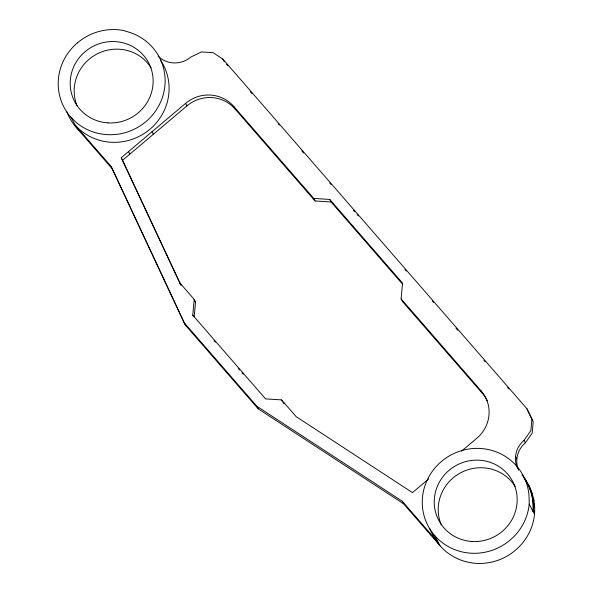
<?xml version="1.0" encoding="UTF-8"?>
<svg xmlns="http://www.w3.org/2000/svg" width="593" height="593" viewBox="0 0 593 593"><rect width="100%" height="100%" fill="white"/><g stroke="black" fill="none" stroke-linecap="round" stroke-linejoin="round"><path stroke-width="0.89" d="M522.048 474.934C530.483 485.081 534.337 498.639 533.181 511.737L533.07 504.917A53.8 52.088 -27.6 0 0 525.287 479.93M528.496 484.992C533.359 493.88 535.36 504.198 534.508 514.272A53.77 52.058 -27.6 0 1 515.243 550.363A53.8 52.088 -27.6 0 1 435.855 540.23M193.429 316.447L192.769 315.172L194.215 299.428L179.649 282.691L121.246 157.745L185.631 103.338A34.32 33.23 -27.6 0 1 233.649 106.34L313.734 198.425L315.061 200.968L331.072 201.961L402.662 284.284M194.178 316.84L195.542 301.97L194.215 299.428M487.283 400.772A34.32 33.23 -27.6 0 0 482.517 393.515L402.432 301.429L401.105 298.887L402.551 283.143L329.745 199.426L313.734 198.425M517.652 468.455A24.194 23.424 -27.6 0 1 524.064 440.273L530.839 430.659L531.891 419.132L526.955 408.785L222.812 59.063L213.191 52.666L201.472 51.932L190.798 57.061A24.194 23.424 -27.6 0 1 158.153 56.224M518.623 470.197A24.194 23.424 -27.6 0 1 525.391 442.815L532.166 433.194L533.218 421.675L526.955 408.785M179.649 282.691L180.976 285.226L122.573 160.288L186.958 105.88A34.32 33.23 -27.6 0 1 234.976 108.875L315.061 200.968M428.576 479.018L412.476 492.62L296.144 416.634L281.579 399.89L265.575 398.896L192.769 315.172M461.465 451.221L476.861 438.212A34.32 33.23 -27.6 0 0 481.19 390.98L401.105 298.887M160.822 60.642A53.822 52.11 -27.6 0 1 149.873 129.274A53.822 52.11 -27.6 0 1 79.395 129.378L75.133 125.093L111.039 166.374L184.045 322.548L256.851 406.264L402.269 501.248L438.642 543.129A53.8 52.088 -27.6 0 1 429.814 528.63M184.045 322.548L185.372 325.083L258.177 408.807L403.596 503.783L439.976 545.664L434.662 535.509M70.656 116.903L75.415 121.758A53.822 52.11 -27.6 0 0 157.271 108.423A53.822 52.11 -27.6 0 0 130.104 32.526L123.507 30.51A53.77 52.058 -27.6 0 0 77.438 42.904M79.506 130.69L76.46 127.628L71.153 117.473M226.563 64.392L227.779 65.793M250.239 91.618L252.062 93.709M278.169 123.729L279.377 125.123M301.844 150.956L303.66 153.046M329.767 183.059L330.983 184.46M353.443 210.285L354.658 211.679M357.082 214.473L358.298 215.874M405.041 269.622L406.257 271.016M432.364 301.029L433.572 302.43M456.039 328.255L457.855 330.353M483.962 360.366L485.178 361.76M507.638 387.592L508.853 388.986M185.372 325.083L112.366 168.916L75.963 127.058A53.77 52.058 -27.6 0 1 66.831 111.773M194.326 300.577L195.542 301.97M282.905 402.432L284.121 403.826M214.117 340.738L215.333 342.131M238.386 368.638L239.602 370.039M242.026 372.827L243.241 374.22M524.405 478.833L525.954 480.879M529.823 487.528L525.146 479.025M524.064 440.273L525.391 442.815M515.532 456.484L516.859 459.019M481.19 390.98L482.517 393.515M531.017 491.352L532.344 493.895M532.647 498.009L533.974 500.551M533.374 504.843L534.701 507.386M529.201 504.117A53.77 52.058 -27.6 0 1 509.936 540.208A53.8 52.088 -27.6 0 1 428.228 526.169A53.8 52.088 -27.6 0 1 461.999 450.502A53.8 52.088 -27.6 0 1 529.089 497.297L529.201 504.117L534.508 514.272L534.456 510.862M329.745 199.426L331.072 201.961M222.812 59.063L224.139 61.605M233.649 106.34L234.976 108.875M402.269 501.248L403.596 503.783M185.631 103.338L186.958 105.88M152.045 131.72L153.372 134.263M281.579 399.89L282.246 401.165M128.488 151.63L129.815 154.165M256.851 406.264L258.177 408.807M121.246 157.745L122.573 160.288M111.039 166.374L112.366 168.916M529.86 488.462A53.8 52.088 -27.6 0 1 532.01 494.028M534.137 504.035A53.8 52.088 -27.6 0 1 534.352 506.6M433.268 535.82A53.8 52.088 -27.6 0 1 432.512 534.293M523.864 477.81A53.8 52.088 -27.6 0 1 524.827 479.218M441.318 524.938A41.755 40.428 -27.6 0 1 461.02 472.584A41.755 40.428 -27.6 0 1 515.191 486.512M76.949 105.532A41.755 40.428 -27.6 0 1 97.393 53.785A41.755 40.428 -27.6 0 1 151.163 67.921M70.611 116.932A53.822 52.11 -27.6 0 1 77.409 42.859M471.969 541.476A41.755 40.428 -27.6 0 0 513.33 482.754A41.755 40.428 -27.6 0 0 441.785 478.292A41.755 40.428 -27.6 0 0 471.969 541.476M107.933 122.884A41.755 40.428 -27.6 0 0 149.295 64.163A41.755 40.428 -27.6 0 0 77.75 59.7A41.755 40.428 -27.6 0 0 107.933 122.884"/></g></svg>
